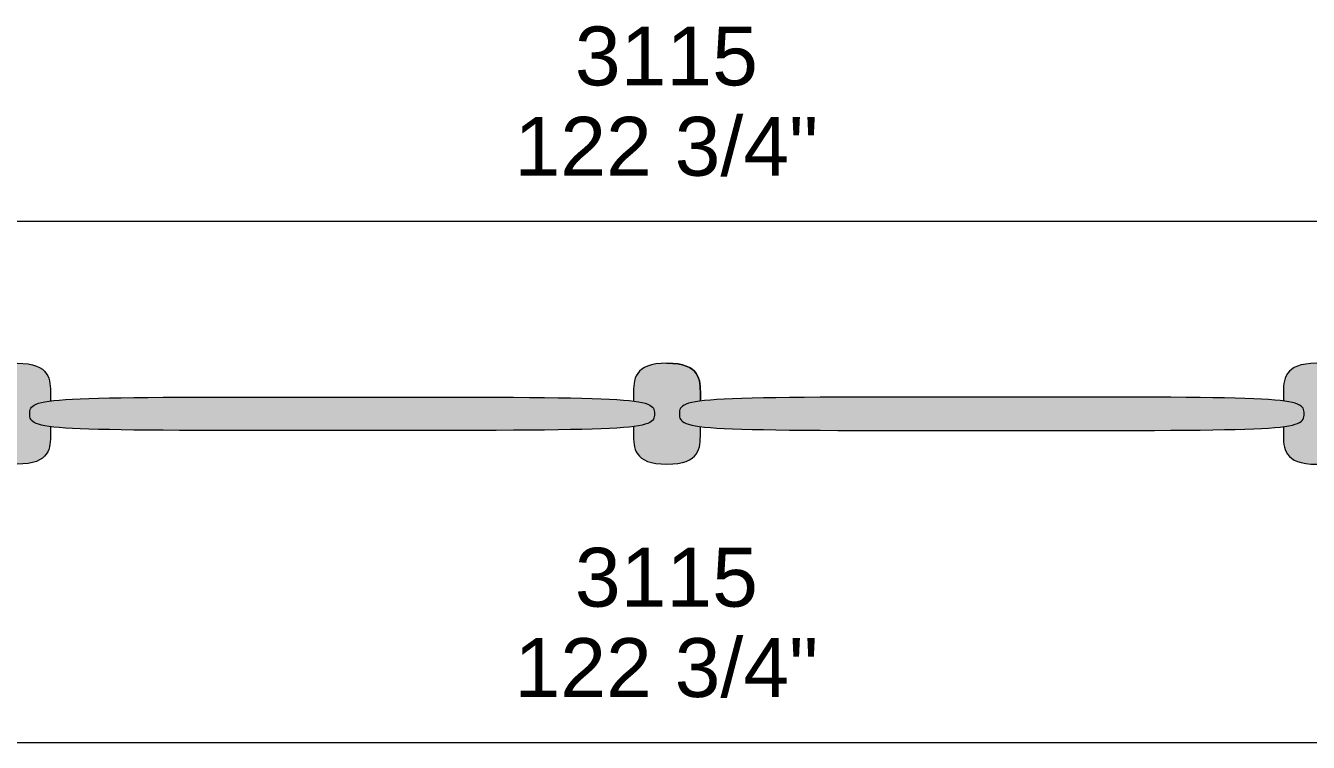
# Model space of a CAD drawing. Header units: millimetres. Extents: x -23380 to 52531, y -5628 to 1041.
# Drawn here: x 2946 to 4470, y -1709 to -857 of the extents above; entities that cross this region are included whole.
import ezdxf

# ---------------------------------------------------------------- set-up
doc = ezdxf.new("R2010")
doc.units = ezdxf.units.MM
for name, color, linetype, lineweight in [('dimensions', 7, 'Continuous', 5), ('drawing', 7, 'Continuous', 5), ('hatch', 9, 'Continuous', 5)]:
    doc.layers.add(name, color=color, linetype=linetype, lineweight=lineweight)
doc.styles.add('Poliform mm', font='arial.ttf')
doc.styles.add('Poliform pollici', font='arial.ttf')

msp = doc.modelspace()

# ---------------------------------------------------------------- hatches: boundary and pattern name
at = {"layer": 'hatch'}
for points in [[(2896, -1334.1), (2900, -1333.6), (2903.5, -1333), (2905.1, -1332.6), (2906.6, -1332.3), (2908, -1332), (2909.3, -1331.6), (2910.6, -1331.2), (2911.7, -1330.9), (2912.2, -1330.7), (2912.7, -1330.5), (2913.2, -1330.3), (2913.7, -1330), (2914.2, -1329.8), (2914.6, -1329.6), (2915, -1329.4), (2915.4, -1329.2), (2915.8, -1329), (2916.1, -1328.7), (2916.5, -1328.5), (2916.8, -1328.3), (2917.1, -1328), (2917.4, -1327.8), (2917.5, -1327.7), (2917.7, -1327.6), (2917.8, -1327.4), (2917.9, -1327.3), (2918.1, -1327.2), (2918.2, -1327.1), (2918.3, -1326.9), (2918.4, -1326.8), (2918.5, -1326.7), (2918.6, -1326.6), (2918.7, -1326.4), (2918.8, -1326.3), (2918.9, -1326.2), (2919, -1326), (2919.1, -1325.9), (2919.2, -1325.8), (2919.3, -1325.6), (2919.4, -1325.5), (2919.5, -1325.4), (2919.5, -1325.2), (2919.6, -1325.1), (2919.7, -1324.9), (2919.7, -1324.8), (2919.8, -1324.6), (2919.9, -1324.5), (2919.9, -1324.4), (2920, -1324.1), (2920.1, -1323.8), (2920.2, -1323.5), (2920.3, -1323.2), (2920.4, -1322.9), (2920.4, -1322.6), (2920.5, -1322.2), (2920.5, -1321.9), (2920.6, -1321.6), (2920.6, -1321.3), (2920.7, -1320.9), (2920.7, -1320.3), (2920.7, -1319.6), (2920.7, -1318.9), (2920.7, -1318.1), (2920.7, -1317.5), (2920.7, -1316.8), (2920.6, -1316.4), (2920.6, -1316.1), (2920.5, -1315.8), (2920.5, -1315.5), (2920.4, -1315.2), (2920.4, -1314.8), (2920.3, -1314.5), (2920.2, -1314.2), (2920.1, -1313.9), (2920, -1313.6), (2919.9, -1313.3), (2919.9, -1313.2), (2919.8, -1313.1), (2919.7, -1312.9), (2919.7, -1312.8), (2919.6, -1312.6), (2919.5, -1312.5), (2919.5, -1312.4), (2919.4, -1312.2), (2919.3, -1312.1), (2919.2, -1311.9), (2919.1, -1311.8), (2919, -1311.7), (2918.9, -1311.5), (2918.8, -1311.4), (2918.7, -1311.3), (2918.6, -1311.2), (2918.5, -1311), (2918.4, -1310.9), (2918.3, -1310.8), (2918.2, -1310.6), (2918.1, -1310.5), (2917.9, -1310.4), (2917.8, -1310.3), (2917.7, -1310.1), (2917.5, -1310), (2917.4, -1309.9), (2917.1, -1309.7), (2916.8, -1309.4), (2916.5, -1309.2), (2916.1, -1309), (2915.8, -1308.7), (2915.4, -1308.5), (2915, -1308.3), (2914.6, -1308.1), (2914.2, -1307.9), (2913.7, -1307.7), (2913.2, -1307.5), (2912.7, -1307.3), (2912.2, -1307.1), (2911.7, -1306.9), (2910.6, -1306.5), (2909.3, -1306.1), (2908, -1305.8), (2906.6, -1305.4), (2905.1, -1305.1), (2903.5, -1304.8), (2900, -1304.1), (2896, -1303.6), (2896, -1295.6), (2896, -1292.4), (2896.1, -1289.2), (2896.1, -1287.6), (2896.2, -1285.9), (2896.4, -1284.3), (2896.6, -1282.7), (2896.7, -1282), (2896.9, -1281.2), (2897, -1280.4), (2897.2, -1279.6), (2897.4, -1278.8), (2897.6, -1278.1), (2897.8, -1277.3), (2898.1, -1276.6), (2898.3, -1275.8), (2898.6, -1275.1), (2899, -1274.4), (2899.3, -1273.6), (2899.5, -1273.3), (2899.7, -1272.9), (2899.9, -1272.6), (2900.1, -1272.2), (2900.3, -1271.9), (2900.5, -1271.6), (2900.7, -1271.2), (2901, -1270.9), (2901.2, -1270.6), (2901.4, -1270.2), (2901.7, -1269.9), (2901.9, -1269.6), (2902.2, -1269.3), (2902.5, -1269), (2902.8, -1268.6), (2903.1, -1268.3), (2903.4, -1268), (2903.7, -1267.7), (2904, -1267.4), (2904.3, -1267.1), (2904.6, -1266.9), (2905, -1266.6), (2905.3, -1266.3), (2905.7, -1266), (2906.1, -1265.7), (2906.4, -1265.5), (2906.8, -1265.2), (2907.2, -1264.9), (2907.6, -1264.7), (2908, -1264.4), (2908.5, -1264.2), (2908.9, -1264), (2909.4, -1263.7), (2909.8, -1263.5), (2910.7, -1263), (2911.7, -1262.6), (2912.8, -1262.2), (2913.8, -1261.8), (2914.9, -1261.4), (2916.1, -1261.1), (2917.3, -1260.8), (2918.6, -1260.5), (2919.9, -1260.2), (2921.2, -1259.9), (2922.6, -1259.7), (2924.1, -1259.5), (2925.6, -1259.3), (2927.1, -1259.2), (2928.8, -1259), (2930.4, -1258.9), (2932.1, -1258.9), (2935.8, -1258.8), (2939.4, -1258.9), (2941.1, -1258.9), (2942.8, -1259), (2944.4, -1259.2), (2945.9, -1259.3), (2947.4, -1259.5), (2948.9, -1259.7), (2950.3, -1259.9), (2951.6, -1260.2), (2952.9, -1260.5), (2954.2, -1260.8), (2955.4, -1261.1), (2956.6, -1261.4), (2957.7, -1261.8), (2958.8, -1262.2), (2959.8, -1262.6), (2960.8, -1263), (2961.7, -1263.5), (2962.2, -1263.7), (2962.6, -1264), (2963.1, -1264.2), (2963.5, -1264.4), (2963.9, -1264.7), (2964.3, -1264.9), (2964.7, -1265.2), (2965.1, -1265.5), (2965.5, -1265.7), (2965.8, -1266), (2966.2, -1266.3), (2966.5, -1266.6), (2966.9, -1266.9), (2967.2, -1267.1), (2967.5, -1267.4), (2967.9, -1267.7), (2968.2, -1268), (2968.5, -1268.3), (2968.8, -1268.6), (2969, -1269), (2969.3, -1269.3), (2969.6, -1269.6), (2969.8, -1269.9), (2970.1, -1270.2), (2970.3, -1270.6), (2970.6, -1270.9), (2970.8, -1271.2), (2971, -1271.6), (2971.2, -1271.9), (2971.4, -1272.2), (2971.6, -1272.6), (2971.8, -1272.9), (2972, -1273.3), (2972.2, -1273.6), (2972.6, -1274.4), (2972.9, -1275.1), (2973.2, -1275.8), (2973.4, -1276.6), (2973.7, -1277.3), (2973.9, -1278.1), (2974.1, -1278.8), (2974.3, -1279.6), (2974.5, -1280.4), (2974.7, -1281.2), (2974.8, -1282), (2974.9, -1282.7), (2975.1, -1284.3), (2975.3, -1285.9), (2975.4, -1287.6), (2975.5, -1289.2), (2975.5, -1292.4), (2975.5, -1303.6), (2971.6, -1304.1), (2968, -1304.8), (2966.4, -1305.1), (2964.9, -1305.4), (2963.5, -1305.8), (2962.2, -1306.1), (2961, -1306.5), (2959.8, -1306.9), (2959.3, -1307.1), (2958.8, -1307.3), (2958.3, -1307.5), (2957.8, -1307.7), (2957.4, -1307.9), (2956.9, -1308.1), (2956.5, -1308.3), (2956.1, -1308.5), (2955.7, -1308.7), (2955.4, -1309), (2955, -1309.2), (2954.7, -1309.4), (2954.4, -1309.7), (2954.1, -1309.9), (2954, -1310), (2953.8, -1310.1), (2953.7, -1310.3), (2953.6, -1310.4), (2953.5, -1310.5), (2953.3, -1310.6), (2953.2, -1310.8), (2953.1, -1310.9), (2953, -1311), (2952.9, -1311.2), (2952.8, -1311.3), (2952.7, -1311.4), (2952.6, -1311.5), (2952.5, -1311.7), (2952.4, -1311.8), (2952.3, -1311.9), (2952.2, -1312.1), (2952.1, -1312.2), (2952.1, -1312.4), (2952, -1312.5), (2951.9, -1312.6), (2951.9, -1312.8), (2951.8, -1312.9), (2951.7, -1313.1), (2951.7, -1313.2), (2951.6, -1313.3), (2951.5, -1313.6), (2951.4, -1313.9), (2951.3, -1314.2), (2951.2, -1314.5), (2951.1, -1314.8), (2951.1, -1315.2), (2951, -1315.5), (2951, -1315.8), (2950.9, -1316.1), (2950.9, -1316.4), (2950.9, -1316.8), (2950.8, -1317.5), (2950.8, -1318.1), (2950.8, -1318.9), (2950.8, -1319.6), (2950.8, -1320.3), (2950.9, -1320.9), (2950.9, -1321.3), (2950.9, -1321.6), (2951, -1321.9), (2951, -1322.2), (2951.1, -1322.6), (2951.1, -1322.9), (2951.2, -1323.2), (2951.3, -1323.5), (2951.4, -1323.8), (2951.5, -1324.1), (2951.6, -1324.4), (2951.7, -1324.5), (2951.7, -1324.6), (2951.8, -1324.8), (2951.9, -1324.9), (2951.9, -1325.1), (2952, -1325.2), (2952.1, -1325.4), (2952.1, -1325.5), (2952.2, -1325.6), (2952.3, -1325.8), (2952.4, -1325.9), (2952.5, -1326), (2952.6, -1326.2), (2952.7, -1326.3), (2952.8, -1326.4), (2952.9, -1326.6), (2953, -1326.7), (2953.1, -1326.8), (2953.2, -1326.9), (2953.3, -1327.1), (2953.5, -1327.2), (2953.6, -1327.3), (2953.7, -1327.4), (2953.8, -1327.6), (2954, -1327.7), (2954.1, -1327.8), (2954.4, -1328), (2954.7, -1328.3), (2955, -1328.5), (2955.4, -1328.7), (2955.7, -1329), (2956.1, -1329.2), (2956.5, -1329.4), (2956.9, -1329.6), (2957.4, -1329.8), (2957.8, -1330), (2958.3, -1330.3), (2958.8, -1330.5), (2959.3, -1330.7), (2959.8, -1330.9), (2961, -1331.2), (2962.2, -1331.6), (2963.5, -1332), (2964.9, -1332.3), (2966.4, -1332.6), (2968, -1333), (2971.6, -1333.6), (2975.5, -1334.1), (2975.5, -1342.5), (2975.5, -1345.7), (2975.5, -1348.9), (2975.4, -1350.5), (2975.3, -1352), (2975.1, -1353.6), (2975, -1354.4), (2974.9, -1355.2), (2974.8, -1356), (2974.7, -1356.8), (2974.5, -1357.5), (2974.3, -1358.3), (2974.1, -1359.1), (2973.9, -1359.8), (2973.7, -1360.6), (2973.4, -1361.3), (2973.2, -1362), (2972.9, -1362.8), (2972.6, -1363.5), (2972.2, -1364.2), (2972, -1364.5), (2971.8, -1364.9), (2971.6, -1365.2), (2971.4, -1365.6), (2971.2, -1365.9), (2971, -1366.2), (2970.8, -1366.6), (2970.6, -1366.9), (2970.3, -1367.2), (2970.1, -1367.5), (2969.8, -1367.9), (2969.6, -1368.2), (2969.3, -1368.5), (2969, -1368.8), (2968.8, -1369.1), (2968.5, -1369.4), (2968.2, -1369.7), (2967.9, -1370), (2967.5, -1370.3), (2967.2, -1370.6), (2966.9, -1370.9), (2966.5, -1371.2), (2966.2, -1371.4), (2965.8, -1371.7), (2965.5, -1372), (2965.1, -1372.2), (2964.7, -1372.5), (2964.3, -1372.8), (2963.9, -1373), (2963.5, -1373.3), (2963.1, -1373.5), (2962.6, -1373.7), (2961.7, -1374.2), (2960.8, -1374.6), (2959.8, -1375.1), (2958.8, -1375.5), (2957.7, -1375.9), (2956.6, -1376.2), (2955.4, -1376.6), (2954.2, -1376.9), (2953, -1377.2), (2951.6, -1377.5), (2950.3, -1377.7), (2948.9, -1377.9), (2947.4, -1378.1), (2945.9, -1378.3), (2944.4, -1378.5), (2942.8, -1378.6), (2941.1, -1378.7), (2939.4, -1378.7), (2935.8, -1378.8), (2932.2, -1378.7), (2930.4, -1378.7), (2928.8, -1378.6), (2927.1, -1378.5), (2925.6, -1378.3), (2924.1, -1378.1), (2922.6, -1377.9), (2921.2, -1377.7), (2919.9, -1377.5), (2918.6, -1377.2), (2917.3, -1376.9), (2916.1, -1376.6), (2914.9, -1376.2), (2913.8, -1375.9), (2912.8, -1375.5), (2911.7, -1375.1), (2910.8, -1374.6), (2909.8, -1374.2), (2908.9, -1373.7), (2908.5, -1373.5), (2908, -1373.3), (2907.6, -1373), (2907.2, -1372.8), (2906.8, -1372.5), (2906.4, -1372.2), (2906.1, -1372), (2905.7, -1371.7), (2905.3, -1371.4), (2905, -1371.2), (2904.6, -1370.9), (2904.3, -1370.6), (2904, -1370.3), (2903.7, -1370), (2903.4, -1369.7), (2903.1, -1369.4), (2902.8, -1369.1), (2902.5, -1368.8), (2902.2, -1368.5), (2901.9, -1368.2), (2901.7, -1367.9), (2901.4, -1367.5), (2901.2, -1367.2), (2901, -1366.9), (2900.7, -1366.6), (2900.5, -1366.2), (2900.3, -1365.9), (2900.1, -1365.6), (2899.9, -1365.2), (2899.7, -1364.9), (2899.5, -1364.5), (2899.3, -1364.2), (2899, -1363.5), (2898.6, -1362.8), (2898.3, -1362), (2898.1, -1361.3), (2897.8, -1360.6), (2897.6, -1359.8), (2897.4, -1359.1), (2897.2, -1358.3), (2897, -1357.5), (2896.9, -1356.8), (2896.7, -1356), (2896.6, -1355.2), (2896.5, -1354.4), (2896.4, -1353.6), (2896.2, -1352), (2896.1, -1350.5), (2896.1, -1348.9), (2896, -1345.7)], [(3693.3, -1318.9), (3693.3, -1318.2), (3693.3, -1317.5), (3693.3, -1316.8), (3693.2, -1316.5), (3693.2, -1316.2), (3693.2, -1315.8), (3693.1, -1315.5), (3693, -1315.2), (3693, -1314.9), (3692.9, -1314.6), (3692.8, -1314.3), (3692.7, -1314), (3692.6, -1313.7), (3692.6, -1313.6), (3692.5, -1313.4), (3692.5, -1313.3), (3692.4, -1313.1), (3692.3, -1313), (3692.3, -1312.8), (3692.2, -1312.7), (3692.1, -1312.6), (3692.1, -1312.4), (3692, -1312.3), (3691.9, -1312.2), (3691.8, -1312), (3691.7, -1311.9), (3691.6, -1311.8), (3691.5, -1311.6), (3691.4, -1311.5), (3691.3, -1311.4), (3691.2, -1311.2), (3691.1, -1311.1), (3691, -1311), (3690.9, -1310.9), (3690.8, -1310.7), (3690.7, -1310.6), (3690.5, -1310.5), (3690.4, -1310.4), (3690.3, -1310.2), (3690.1, -1310.1), (3690, -1310), (3689.7, -1309.8), (3689.4, -1309.5), (3689.1, -1309.3), (3688.7, -1309.1), (3688.3, -1308.8), (3688, -1308.6), (3687.6, -1308.4), (3687.2, -1308.2), (3686.7, -1308), (3686.3, -1307.8), (3685.8, -1307.6), (3685.3, -1307.4), (3684.8, -1307.2), (3684.2, -1307), (3683.1, -1306.6), (3681.8, -1306.2), (3680.5, -1305.9), (3679.1, -1305.5), (3677.6, -1305.2), (3675.9, -1304.9), (3672.3, -1304.3), (3668.3, -1303.7), (3668.3, -1295.6), (3668.3, -1292.4), (3668.3, -1289.2), (3668.4, -1287.6), (3668.5, -1285.9), (3668.7, -1284.3), (3668.9, -1282.7), (3669, -1282), (3669.2, -1281.2), (3669.3, -1280.4), (3669.5, -1279.6), (3669.7, -1278.8), (3669.9, -1278.1), (3670.1, -1277.3), (3670.4, -1276.6), (3670.6, -1275.8), (3670.9, -1275.1), (3671.3, -1274.4), (3671.6, -1273.6), (3671.8, -1273.3), (3672, -1272.9), (3672.2, -1272.6), (3672.4, -1272.2), (3672.6, -1271.9), (3672.8, -1271.6), (3673, -1271.2), (3673.2, -1270.9), (3673.5, -1270.6), (3673.7, -1270.2), (3674, -1269.9), (3674.2, -1269.6), (3674.5, -1269.3), (3674.8, -1269), (3675.1, -1268.6), (3675.4, -1268.3), (3675.6, -1268), (3676, -1267.7), (3676.3, -1267.4), (3676.6, -1267.1), (3676.9, -1266.9), (3677.3, -1266.6), (3677.6, -1266.3), (3678, -1266), (3678.4, -1265.7), (3678.7, -1265.5), (3679.1, -1265.2), (3679.5, -1264.9), (3679.9, -1264.7), (3680.3, -1264.4), (3680.8, -1264.2), (3681.2, -1264), (3681.6, -1263.7), (3682.1, -1263.5), (3683, -1263), (3684, -1262.6), (3685.1, -1262.2), (3686.1, -1261.8), (3687.2, -1261.4), (3688.4, -1261.1), (3689.6, -1260.8), (3690.9, -1260.5), (3692.2, -1260.2), (3693.5, -1259.9), (3694.9, -1259.7), (3696.4, -1259.5), (3697.9, -1259.3), (3699.4, -1259.2), (3701.1, -1259), (3702.7, -1258.9), (3704.4, -1258.9), (3708.1, -1258.8), (3711.4, -1258.9), (3714.6, -1259), (3716.2, -1259.1), (3717.6, -1259.3), (3719.1, -1259.4), (3720.5, -1259.6), (3721.7, -1259.8), (3723, -1260), (3724.1, -1260.2), (3725.3, -1260.5), (3726.4, -1260.7), (3727.5, -1261), (3728.5, -1261.3), (3729.5, -1261.6), (3730.5, -1262), (3731.4, -1262.3), (3732.3, -1262.7), (3733.2, -1263.1), (3734, -1263.5), (3734.8, -1263.9), (3735.6, -1264.3), (3736.3, -1264.8), (3737, -1265.2), (3737.7, -1265.7), (3738.3, -1266.2), (3738.9, -1266.7), (3739.5, -1267.2), (3740.1, -1267.7), (3740.6, -1268.2), (3741.2, -1268.8), (3741.6, -1269.3), (3742.1, -1269.9), (3742.5, -1270.5), (3743, -1271), (3743.4, -1271.6), (3743.7, -1272.2), (3744.1, -1272.9), (3744.4, -1273.5), (3744.7, -1274.1), (3745, -1274.7), (3745.3, -1275.4), (3745.5, -1276), (3745.8, -1276.7), (3746, -1277.4), (3746.2, -1278), (3746.4, -1278.7), (3746.6, -1279.4), (3746.7, -1280.1), (3746.9, -1280.7), (3747, -1281.4), (3747.2, -1282.8), (3747.4, -1284.2), (3747.5, -1285.7), (3747.7, -1287.1), (3747.7, -1288.5), (3747.8, -1289.9), (3747.8, -1303.7), (3743.8, -1304.3), (3740.2, -1304.9), (3738.6, -1305.2), (3737, -1305.5), (3735.6, -1305.9), (3734.3, -1306.2), (3733, -1306.6), (3731.9, -1307), (3731.3, -1307.2), (3730.8, -1307.4), (3730.3, -1307.6), (3729.8, -1307.8), (3729.4, -1308), (3729, -1308.2), (3728.5, -1308.4), (3728.1, -1308.6), (3727.8, -1308.8), (3727.4, -1309.1), (3727, -1309.3), (3726.7, -1309.5), (3726.4, -1309.8), (3726.1, -1310), (3726, -1310.1), (3725.8, -1310.2), (3725.7, -1310.4), (3725.6, -1310.5), (3725.4, -1310.6), (3725.3, -1310.7), (3725.2, -1310.9), (3725.1, -1311), (3725, -1311.1), (3724.9, -1311.2), (3724.8, -1311.4), (3724.7, -1311.5), (3724.6, -1311.6), (3724.5, -1311.8), (3724.4, -1311.9), (3724.3, -1312), (3724.2, -1312.2), (3724.1, -1312.3), (3724, -1312.4), (3724, -1312.6), (3723.9, -1312.7), (3723.8, -1312.8), (3723.8, -1313), (3723.7, -1313.1), (3723.6, -1313.3), (3723.6, -1313.4), (3723.5, -1313.6), (3723.5, -1313.7), (3723.4, -1314), (3723.3, -1314.3), (3723.2, -1314.6), (3723.1, -1314.9), (3723.1, -1315.2), (3723, -1315.5), (3722.9, -1315.8), (3722.9, -1316.2), (3722.9, -1316.5), (3722.8, -1316.8), (3722.8, -1317.5), (3722.8, -1318.2), (3722.8, -1318.9), (3722.8, -1319.6), (3722.8, -1320.2), (3722.8, -1320.9), (3722.9, -1321.2), (3722.9, -1321.6), (3722.9, -1321.9), (3723, -1322.2), (3723.1, -1322.5), (3723.1, -1322.8), (3723.2, -1323.1), (3723.3, -1323.4), (3723.4, -1323.7), (3723.5, -1324), (3723.5, -1324.2), (3723.6, -1324.3), (3723.6, -1324.4), (3723.7, -1324.6), (3723.8, -1324.7), (3723.8, -1324.9), (3723.9, -1325), (3724, -1325.1), (3724, -1325.3), (3724.1, -1325.4), (3724.2, -1325.5), (3724.3, -1325.7), (3724.4, -1325.8), (3724.5, -1326), (3724.6, -1326.1), (3724.7, -1326.2), (3724.8, -1326.3), (3724.9, -1326.5), (3725, -1326.6), (3725.1, -1326.7), (3725.2, -1326.9), (3725.3, -1327), (3725.4, -1327.1), (3725.6, -1327.2), (3725.7, -1327.3), (3725.8, -1327.5), (3726, -1327.6), (3726.1, -1327.7), (3726.4, -1328), (3726.7, -1328.2), (3727, -1328.4), (3727.4, -1328.6), (3727.8, -1328.9), (3728.1, -1329.1), (3728.5, -1329.3), (3729, -1329.5), (3729.4, -1329.7), (3729.8, -1329.9), (3730.3, -1330.1), (3730.8, -1330.3), (3731.3, -1330.5), (3731.9, -1330.7), (3733, -1331.1), (3734.3, -1331.5), (3735.6, -1331.8), (3737, -1332.2), (3738.5, -1332.5), (3740.2, -1332.8), (3743.8, -1333.5), (3747.8, -1334), (3747.8, -1342.5), (3747.8, -1345.7), (3747.8, -1348.9), (3747.7, -1350.5), (3747.6, -1352), (3747.4, -1353.6), (3747.3, -1354.4), (3747.2, -1355.2), (3747.1, -1356), (3746.9, -1356.8), (3746.8, -1357.5), (3746.6, -1358.3), (3746.4, -1359.1), (3746.2, -1359.8), (3746, -1360.6), (3745.7, -1361.3), (3745.5, -1362), (3745.2, -1362.8), (3744.8, -1363.5), (3744.5, -1364.2), (3744.3, -1364.5), (3744.1, -1364.9), (3743.9, -1365.2), (3743.7, -1365.6), (3743.5, -1365.9), (3743.3, -1366.2), (3743.1, -1366.6), (3742.9, -1366.9), (3742.6, -1367.2), (3742.4, -1367.5), (3742.1, -1367.9), (3741.9, -1368.2), (3741.6, -1368.5), (3741.3, -1368.8), (3741, -1369.1), (3740.7, -1369.4), (3740.4, -1369.7), (3740.1, -1370), (3739.8, -1370.3), (3739.5, -1370.6), (3739.2, -1370.9), (3738.8, -1371.2), (3738.5, -1371.4), (3738.1, -1371.7), (3737.7, -1372), (3737.4, -1372.2), (3737, -1372.5), (3736.6, -1372.8), (3736.2, -1373), (3735.8, -1373.3), (3735.3, -1373.5), (3734.9, -1373.7), (3734, -1374.2), (3733.1, -1374.6), (3732.1, -1375.1), (3731, -1375.5), (3730, -1375.9), (3728.9, -1376.2), (3727.7, -1376.6), (3726.5, -1376.9), (3725.2, -1377.2), (3723.9, -1377.5), (3722.6, -1377.7), (3721.2, -1377.9), (3719.7, -1378.1), (3718.2, -1378.3), (3716.7, -1378.5), (3715.1, -1378.6), (3713.4, -1378.7), (3711.7, -1378.7), (3708, -1378.8), (3704.4, -1378.7), (3702.7, -1378.7), (3701, -1378.6), (3699.4, -1378.5), (3697.9, -1378.3), (3696.4, -1378.1), (3694.9, -1377.9), (3693.5, -1377.7), (3692.2, -1377.5), (3690.9, -1377.2), (3689.6, -1376.9), (3688.4, -1376.6), (3687.2, -1376.2), (3686.1, -1375.9), (3685.1, -1375.5), (3684, -1375.1), (3683, -1374.6), (3682.1, -1374.2), (3681.2, -1373.7), (3680.8, -1373.5), (3680.3, -1373.3), (3679.9, -1373), (3679.5, -1372.8), (3679.1, -1372.5), (3678.7, -1372.2), (3678.4, -1372), (3678, -1371.7), (3677.6, -1371.4), (3677.3, -1371.2), (3676.9, -1370.9), (3676.6, -1370.6), (3676.3, -1370.3), (3676, -1370), (3675.6, -1369.7), (3675.4, -1369.4), (3675.1, -1369.1), (3674.8, -1368.8), (3674.5, -1368.5), (3674.2, -1368.2), (3674, -1367.9), (3673.7, -1367.5), (3673.5, -1367.2), (3673.2, -1366.9), (3673, -1366.6), (3672.8, -1366.2), (3672.6, -1365.9), (3672.4, -1365.6), (3672.2, -1365.2), (3672, -1364.9), (3671.8, -1364.5), (3671.6, -1364.2), (3671.3, -1363.5), (3670.9, -1362.8), (3670.6, -1362), (3670.4, -1361.3), (3670.1, -1360.6), (3669.9, -1359.8), (3669.7, -1359.1), (3669.5, -1358.3), (3669.3, -1357.5), (3669.2, -1356.8), (3669, -1356), (3668.9, -1355.2), (3668.8, -1354.4), (3668.7, -1353.6), (3668.5, -1352), (3668.4, -1350.5), (3668.3, -1348.9), (3668.3, -1345.7), (3668.3, -1334), (3672.3, -1333.5), (3675.9, -1332.8), (3677.6, -1332.5), (3679.1, -1332.2), (3680.5, -1331.8), (3681.8, -1331.5), (3683.1, -1331.1), (3684.2, -1330.7), (3684.8, -1330.5), (3685.3, -1330.3), (3685.8, -1330.1), (3686.3, -1329.9), (3686.7, -1329.7), (3687.2, -1329.5), (3687.6, -1329.3), (3688, -1329.1), (3688.3, -1328.9), (3688.7, -1328.6), (3689.1, -1328.4), (3689.4, -1328.2), (3689.7, -1327.9), (3690, -1327.7), (3690.1, -1327.6), (3690.3, -1327.5), (3690.4, -1327.3), (3690.5, -1327.2), (3690.7, -1327.1), (3690.8, -1327), (3690.9, -1326.9), (3691, -1326.7), (3691.1, -1326.6), (3691.2, -1326.5), (3691.3, -1326.3), (3691.4, -1326.2), (3691.5, -1326.1), (3691.6, -1325.9), (3691.7, -1325.8), (3691.8, -1325.7), (3691.9, -1325.5), (3692, -1325.4), (3692.1, -1325.3), (3692.1, -1325.1), (3692.2, -1325), (3692.3, -1324.9), (3692.3, -1324.7), (3692.4, -1324.6), (3692.5, -1324.4), (3692.5, -1324.3), (3692.6, -1324.2), (3692.6, -1324), (3692.7, -1323.7), (3692.8, -1323.4), (3692.9, -1323.1), (3693, -1322.8), (3693, -1322.5), (3693.1, -1322.2), (3693.2, -1321.9), (3693.2, -1321.6), (3693.2, -1321.2), (3693.3, -1320.9), (3693.3, -1320.2), (3693.3, -1319.6)], [(3720.5, -1259.6), (3721.7, -1259.8), (3723, -1260), (3724.1, -1260.2), (3725.3, -1260.5), (3726.4, -1260.7), (3727.5, -1261), (3728.5, -1261.3), (3729.5, -1261.6), (3730.5, -1262), (3731.4, -1262.3), (3732.3, -1262.7), (3733.2, -1263.1), (3734, -1263.5), (3734.8, -1263.9), (3735.6, -1264.3), (3736.3, -1264.8), (3737, -1265.2), (3737.7, -1265.7), (3738.3, -1266.2), (3738.9, -1266.7), (3739.5, -1267.2), (3740.1, -1267.7), (3740.6, -1268.2), (3741.2, -1268.8), (3741.6, -1269.3), (3742.1, -1269.9), (3742.5, -1270.5), (3743, -1271), (3743.4, -1271.6), (3743.7, -1272.2), (3744.1, -1272.9), (3744.4, -1273.5), (3744.7, -1274.1), (3745, -1274.7), (3745.3, -1275.4), (3745.5, -1276), (3745.8, -1276.7), (3746, -1277.3), (3746.2, -1278), (3746.4, -1278.7), (3746.6, -1279.4), (3746.7, -1280.1), (3746.9, -1280.7), (3747, -1281.4), (3747.2, -1282.8), (3747.4, -1284.2), (3747.6, -1285.7), (3747.7, -1287.1), (3747.7, -1288.5), (3747.8, -1289.9), (3747.8, -1303.7), (3747.8, -1303.7), (3747.8, -1295.6), (3747.8, -1289.9), (3747.7, -1288.5), (3747.7, -1287.1), (3747.5, -1285.7), (3747.4, -1284.2), (3747.2, -1282.8), (3747, -1281.4), (3746.9, -1280.7), (3746.7, -1280.1), (3746.6, -1279.4), (3746.4, -1278.7), (3746.2, -1278), (3746, -1277.4), (3745.8, -1276.7), (3745.5, -1276), (3745.3, -1275.4), (3745, -1274.7), (3744.7, -1274.1), (3744.4, -1273.5), (3744.1, -1272.9), (3743.7, -1272.2), (3743.4, -1271.6), (3743, -1271), (3742.5, -1270.5), (3742.1, -1269.9), (3741.6, -1269.3), (3741.2, -1268.8), (3740.6, -1268.2), (3740.1, -1267.7), (3739.5, -1267.2), (3738.9, -1266.7), (3738.3, -1266.2), (3737.7, -1265.7), (3737, -1265.2), (3736.3, -1264.8), (3735.6, -1264.3), (3734.8, -1263.9), (3734, -1263.5), (3733.2, -1263.1), (3732.3, -1262.7), (3731.4, -1262.3), (3730.5, -1262), (3729.5, -1261.6), (3728.5, -1261.3), (3727.5, -1261), (3726.4, -1260.7), (3725.3, -1260.5), (3724.1, -1260.2), (3723, -1260), (3721.7, -1259.8)], [(4520.1, -1303.6), (4516.1, -1304.2), (4512.6, -1304.8), (4511, -1305.1), (4509.5, -1305.5), (4508.1, -1305.8), (4506.8, -1306.2), (4505.5, -1306.5), (4504.4, -1306.9), (4503.9, -1307.1), (4503.4, -1307.3), (4502.9, -1307.5), (4502.4, -1307.7), (4501.9, -1307.9), (4501.5, -1308.1), (4501.1, -1308.4), (4500.7, -1308.6), (4500.3, -1308.8), (4500, -1309), (4499.6, -1309.3), (4499.3, -1309.5), (4499, -1309.7), (4498.7, -1310), (4498.6, -1310.1), (4498.4, -1310.2), (4498.3, -1310.3), (4498.2, -1310.5), (4498, -1310.6), (4497.9, -1310.7), (4497.8, -1310.8), (4497.7, -1311), (4497.6, -1311.1), (4497.5, -1311.2), (4497.4, -1311.3), (4497.3, -1311.5), (4497.2, -1311.6), (4497.1, -1311.7), (4497, -1311.9), (4496.9, -1312), (4496.8, -1312.1), (4496.7, -1312.3), (4496.7, -1312.4), (4496.6, -1312.6), (4496.5, -1312.7), (4496.4, -1312.8), (4496.4, -1313), (4496.3, -1313.1), (4496.2, -1313.3), (4496.2, -1313.4), (4496.1, -1313.7), (4496, -1314), (4495.9, -1314.3), (4495.8, -1314.6), (4495.7, -1314.9), (4495.7, -1315.2), (4495.6, -1315.5), (4495.6, -1315.9), (4495.5, -1316.2), (4495.5, -1316.5), (4495.4, -1316.8), (4495.4, -1317.5), (4495.4, -1318.2), (4495.4, -1318.9), (4495.4, -1319.6), (4495.4, -1320.3), (4495.4, -1321), (4495.5, -1321.3), (4495.5, -1321.7), (4495.6, -1322), (4495.6, -1322.3), (4495.7, -1322.6), (4495.7, -1322.9), (4495.8, -1323.2), (4495.9, -1323.5), (4496, -1323.8), (4496.1, -1324.1), (4496.2, -1324.4), (4496.2, -1324.6), (4496.3, -1324.7), (4496.4, -1324.9), (4496.4, -1325), (4496.5, -1325.1), (4496.6, -1325.3), (4496.7, -1325.4), (4496.7, -1325.6), (4496.8, -1325.7), (4496.9, -1325.8), (4497, -1326), (4497.1, -1326.1), (4497.2, -1326.2), (4497.3, -1326.4), (4497.4, -1326.5), (4497.5, -1326.6), (4497.6, -1326.7), (4497.7, -1326.9), (4497.8, -1327), (4497.9, -1327.1), (4498, -1327.3), (4498.2, -1327.4), (4498.3, -1327.5), (4498.4, -1327.6), (4498.6, -1327.7), (4498.7, -1327.9), (4499, -1328.1), (4499.3, -1328.3), (4499.6, -1328.6), (4500, -1328.8), (4500.3, -1329), (4500.7, -1329.3), (4501.1, -1329.5), (4501.5, -1329.7), (4501.9, -1329.9), (4502.4, -1330.1), (4502.9, -1330.3), (4503.4, -1330.5), (4503.9, -1330.7), (4504.4, -1330.9), (4505.5, -1331.3), (4506.8, -1331.7), (4508.1, -1332), (4509.5, -1332.4), (4511, -1332.7), (4512.6, -1333), (4516.1, -1333.6), (4520.1, -1334.2), (4520.1, -1342.6), (4520.1, -1345.7), (4520, -1348.9), (4520, -1350.5), (4519.9, -1352.1), (4519.7, -1353.7), (4519.6, -1354.5), (4519.5, -1355.3), (4519.4, -1356.1), (4519.2, -1356.8), (4519.1, -1357.6), (4518.9, -1358.4), (4518.7, -1359.1), (4518.5, -1359.9), (4518.3, -1360.6), (4518, -1361.4), (4517.8, -1362.1), (4517.5, -1362.8), (4517.1, -1363.5), (4516.8, -1364.2), (4516.6, -1364.6), (4516.4, -1364.9), (4516.2, -1365.3), (4516, -1365.6), (4515.8, -1366), (4515.6, -1366.3), (4515.4, -1366.6), (4515.1, -1367), (4514.9, -1367.3), (4514.7, -1367.6), (4514.4, -1367.9), (4514.2, -1368.2), (4513.9, -1368.6), (4513.6, -1368.9), (4513.3, -1369.2), (4513, -1369.5), (4512.7, -1369.8), (4512.4, -1370.1), (4512.1, -1370.4), (4511.8, -1370.7), (4511.5, -1370.9), (4511.1, -1371.2), (4510.8, -1371.5), (4510.4, -1371.8), (4510, -1372), (4509.7, -1372.3), (4509.3, -1372.6), (4508.9, -1372.8), (4508.5, -1373.1), (4508.1, -1373.3), (4507.6, -1373.6), (4507.2, -1373.8), (4506.3, -1374.3), (4505.3, -1374.7), (4504.4, -1375.1), (4503.3, -1375.5), (4502.3, -1375.9), (4501.1, -1376.3), (4500, -1376.6), (4498.8, -1376.9), (4497.5, -1377.2), (4496.2, -1377.5), (4494.9, -1377.8), (4493.5, -1378), (4492, -1378.2), (4490.5, -1378.4), (4488.9, -1378.5), (4487.3, -1378.6), (4485.7, -1378.7), (4483.9, -1378.8), (4480.3, -1378.9), (4476.7, -1378.8), (4475, -1378.7), (4473.3, -1378.6), (4471.7, -1378.5), (4470.2, -1378.4), (4468.7, -1378.2), (4467.2, -1378), (4465.8, -1377.8), (4464.4, -1377.5), (4463.1, -1377.2), (4461.9, -1376.9), (4460.7, -1376.6), (4459.5, -1376.3), (4458.4, -1375.9), (4457.3, -1375.5), (4456.3, -1375.1), (4455.3, -1374.7), (4454.4, -1374.3), (4453.5, -1373.8), (4453, -1373.6), (4452.6, -1373.3), (4452.2, -1373.1), (4451.8, -1372.8), (4451.4, -1372.6), (4451, -1372.3), (4450.6, -1372), (4450.3, -1371.8), (4449.9, -1371.5), (4449.6, -1371.2), (4449.2, -1370.9), (4448.9, -1370.7), (4448.6, -1370.4), (4448.2, -1370.1), (4447.9, -1369.8), (4447.6, -1369.5), (4447.3, -1369.2), (4447.1, -1368.9), (4446.8, -1368.6), (4446.5, -1368.2), (4446.3, -1367.9), (4446, -1367.6), (4445.8, -1367.3), (4445.5, -1367), (4445.3, -1366.6), (4445.1, -1366.3), (4444.9, -1366), (4444.7, -1365.6), (4444.5, -1365.3), (4444.3, -1364.9), (4444.1, -1364.6), (4443.9, -1364.2), (4443.5, -1363.5), (4443.2, -1362.8), (4442.9, -1362.1), (4442.7, -1361.4), (4442.4, -1360.6), (4442.2, -1359.9), (4442, -1359.1), (4441.8, -1358.4), (4441.6, -1357.6), (4441.4, -1356.8), (4441.3, -1356), (4441.2, -1355.3), (4441.1, -1354.5), (4441, -1353.7), (4440.8, -1352.1), (4440.7, -1350.5), (4440.6, -1348.9), (4440.6, -1345.7), (4440.6, -1334.2), (4444.5, -1333.6), (4448.1, -1333), (4449.7, -1332.7), (4451.2, -1332.4), (4452.6, -1332), (4453.9, -1331.7), (4455.1, -1331.3), (4456.3, -1330.9), (4456.8, -1330.7), (4457.3, -1330.5), (4457.8, -1330.3), (4458.3, -1330.1), (4458.7, -1329.9), (4459.2, -1329.7), (4459.6, -1329.5), (4460, -1329.3), (4460.4, -1329), (4460.7, -1328.8), (4461.1, -1328.6), (4461.4, -1328.3), (4461.7, -1328.1), (4462, -1327.9), (4462.1, -1327.7), (4462.3, -1327.6), (4462.4, -1327.5), (4462.5, -1327.4), (4462.6, -1327.3), (4462.8, -1327.1), (4462.9, -1327), (4463, -1326.9), (4463.1, -1326.7), (4463.2, -1326.6), (4463.3, -1326.5), (4463.4, -1326.4), (4463.5, -1326.2), (4463.6, -1326.1), (4463.7, -1326), (4463.8, -1325.8), (4463.9, -1325.7), (4464, -1325.5), (4464, -1325.4), (4464.1, -1325.3), (4464.2, -1325.1), (4464.3, -1325), (4464.3, -1324.9), (4464.4, -1324.7), (4464.4, -1324.6), (4464.5, -1324.4), (4464.6, -1324.1), (4464.7, -1323.8), (4464.8, -1323.5), (4464.9, -1323.2), (4465, -1322.9), (4465, -1322.6), (4465.1, -1322.3), (4465.1, -1322), (4465.2, -1321.7), (4465.2, -1321.3), (4465.2, -1321), (4465.3, -1320.3), (4465.3, -1319.6), (4465.3, -1318.9), (4465.3, -1318.2), (4465.3, -1317.5), (4465.2, -1316.8), (4465.2, -1316.5), (4465.2, -1316.2), (4465.1, -1315.9), (4465.1, -1315.5), (4465, -1315.2), (4465, -1314.9), (4464.9, -1314.6), (4464.8, -1314.3), (4464.7, -1314), (4464.6, -1313.7), (4464.5, -1313.4), (4464.4, -1313.3), (4464.4, -1313.1), (4464.3, -1313), (4464.3, -1312.8), (4464.2, -1312.7), (4464.1, -1312.6), (4464, -1312.4), (4464, -1312.3), (4463.9, -1312.1), (4463.8, -1312), (4463.7, -1311.9), (4463.6, -1311.7), (4463.5, -1311.6), (4463.4, -1311.5), (4463.3, -1311.3), (4463.2, -1311.2), (4463.1, -1311.1), (4463, -1311), (4462.9, -1310.8), (4462.8, -1310.7), (4462.6, -1310.6), (4462.5, -1310.5), (4462.4, -1310.3), (4462.3, -1310.2), (4462.1, -1310.1), (4462, -1310), (4461.7, -1309.7), (4461.4, -1309.5), (4461.1, -1309.3), (4460.7, -1309), (4460.4, -1308.8), (4460, -1308.6), (4459.6, -1308.4), (4459.2, -1308.1), (4458.7, -1307.9), (4458.3, -1307.7), (4457.8, -1307.5), (4457.3, -1307.3), (4456.8, -1307.1), (4456.3, -1306.9), (4455.1, -1306.5), (4453.9, -1306.2), (4452.6, -1305.8), (4451.2, -1305.5), (4449.7, -1305.1), (4448.1, -1304.8), (4444.5, -1304.2), (4440.6, -1303.6), (4440.6, -1295.6), (4440.6, -1292.4), (4440.6, -1289.2), (4440.7, -1287.6), (4440.8, -1286), (4441, -1284.4), (4441.2, -1282.8), (4441.3, -1282), (4441.4, -1281.2), (4441.6, -1280.4), (4441.8, -1279.7), (4442, -1278.9), (4442.2, -1278.1), (4442.4, -1277.4), (4442.7, -1276.6), (4442.9, -1275.9), (4443.2, -1275.1), (4443.6, -1274.4), (4443.9, -1273.7), (4444.1, -1273.4), (4444.3, -1273), (4444.5, -1272.7), (4444.7, -1272.3), (4444.9, -1272), (4445.1, -1271.6), (4445.3, -1271.3), (4445.5, -1271), (4445.8, -1270.6), (4446, -1270.3), (4446.3, -1270), (4446.5, -1269.6), (4446.8, -1269.3), (4447.1, -1269), (4447.4, -1268.7), (4447.6, -1268.4), (4447.9, -1268.1), (4448.3, -1267.8), (4448.6, -1267.5), (4448.9, -1267.2), (4449.2, -1266.9), (4449.6, -1266.6), (4449.9, -1266.3), (4450.3, -1266.1), (4450.6, -1265.8), (4451, -1265.5), (4451.4, -1265.3), (4451.8, -1265), (4452.2, -1264.8), (4452.6, -1264.5), (4453.1, -1264.3), (4453.5, -1264), (4453.9, -1263.8), (4454.4, -1263.5), (4455.3, -1263.1), (4456.3, -1262.7), (4457.3, -1262.3), (4458.4, -1261.9), (4459.5, -1261.5), (4460.7, -1261.1), (4461.9, -1260.8), (4463.2, -1260.5), (4464.5, -1260.2), (4465.8, -1260), (4467.2, -1259.8), (4468.7, -1259.6), (4470.2, -1259.4), (4471.7, -1259.2), (4473.3, -1259.1), (4475, -1259), (4476.7, -1258.9), (4480.3, -1258.9), (4484, -1258.9), (4485.7, -1259), (4487.4, -1259.1), (4489, -1259.2), (4490.5, -1259.4), (4492, -1259.6), (4493.5, -1259.8), (4494.9, -1260), (4496.2, -1260.2), (4497.5, -1260.5), (4498.8, -1260.8), (4500, -1261.1), (4501.2, -1261.5), (4502.3, -1261.9), (4503.3, -1262.3), (4504.4, -1262.7), (4505.4, -1263.1), (4506.3, -1263.5), (4506.8, -1263.8), (4507.2, -1264), (4507.6, -1264.3), (4508.1, -1264.5), (4508.5, -1264.8), (4508.9, -1265), (4509.3, -1265.3), (4509.7, -1265.5), (4510, -1265.8), (4510.4, -1266.1), (4510.8, -1266.4), (4511.1, -1266.6), (4511.5, -1266.9), (4511.8, -1267.2), (4512.1, -1267.5), (4512.4, -1267.8), (4512.7, -1268.1), (4513, -1268.4), (4513.3, -1268.7), (4513.6, -1269), (4513.9, -1269.3), (4514.2, -1269.7), (4514.4, -1270), (4514.7, -1270.3), (4514.9, -1270.6), (4515.2, -1271), (4515.4, -1271.3), (4515.6, -1271.6), (4515.8, -1272), (4516, -1272.3), (4516.2, -1272.7), (4516.4, -1273), (4516.6, -1273.4), (4516.8, -1273.7), (4517.1, -1274.4), (4517.5, -1275.2), (4517.8, -1275.9), (4518, -1276.6), (4518.3, -1277.4), (4518.5, -1278.1), (4518.7, -1278.9), (4518.9, -1279.7), (4519.1, -1280.4), (4519.2, -1281.2), (4519.4, -1282), (4519.5, -1282.8), (4519.7, -1284.4), (4519.9, -1286), (4520, -1287.6), (4520.1, -1289.2), (4520.1, -1292.5)], [(3693.3, -1318.9), (3693.3, -1319.6), (3693.3, -1320.2), (3693.3, -1320.9), (3693.2, -1321.2), (3693.2, -1321.6), (3693.2, -1321.9), (3693.1, -1322.2), (3693, -1322.5), (3693, -1322.8), (3692.9, -1323.1), (3692.8, -1323.4), (3692.7, -1323.7), (3692.6, -1324), (3692.6, -1324.2), (3692.5, -1324.3), (3692.5, -1324.4), (3692.4, -1324.6), (3692.3, -1324.7), (3692.3, -1324.9), (3692.2, -1325), (3692.1, -1325.1), (3692.1, -1325.3), (3692, -1325.4), (3691.9, -1325.5), (3691.8, -1325.7), (3691.7, -1325.8), (3691.6, -1325.9), (3691.5, -1326.1), (3691.4, -1326.2), (3691.3, -1326.3), (3691.2, -1326.5), (3691.1, -1326.6), (3691, -1326.7), (3690.9, -1326.9), (3690.8, -1327), (3690.7, -1327.1), (3690.5, -1327.2), (3690.4, -1327.3), (3690.3, -1327.5), (3690.1, -1327.6), (3690, -1327.7), (3689.7, -1327.9), (3689.4, -1328.2), (3689.1, -1328.4), (3688.7, -1328.6), (3688.3, -1328.9), (3688, -1329.1), (3687.6, -1329.3), (3687.2, -1329.5), (3686.7, -1329.7), (3686.3, -1329.9), (3685.8, -1330.1), (3685.3, -1330.3), (3684.8, -1330.5), (3684.2, -1330.7), (3683.1, -1331.1), (3681.8, -1331.5), (3680.5, -1331.8), (3679.1, -1332.2), (3677.6, -1332.5), (3675.9, -1332.8), (3672.3, -1333.5), (3668.3, -1334), (3660.6, -1334.9), (3651.6, -1335.6), (3628.7, -1336.8), (3561.1, -1338.2), (3077.3, -1338.2), (3013.3, -1336.8), (2991.6, -1335.7), (2982.9, -1334.9), (2975.5, -1334.1), (2971.6, -1333.6), (2968, -1333), (2966.4, -1332.6), (2964.9, -1332.3), (2963.5, -1332), (2962.2, -1331.6), (2961, -1331.2), (2959.8, -1330.9), (2959.3, -1330.7), (2958.8, -1330.5), (2958.3, -1330.3), (2957.8, -1330), (2957.4, -1329.8), (2956.9, -1329.6), (2956.5, -1329.4), (2956.1, -1329.2), (2955.7, -1329), (2955.4, -1328.7), (2955, -1328.5), (2954.7, -1328.3), (2954.4, -1328), (2954.1, -1327.8), (2954, -1327.7), (2953.8, -1327.6), (2953.7, -1327.4), (2953.6, -1327.3), (2953.5, -1327.2), (2953.3, -1327.1), (2953.2, -1326.9), (2953.1, -1326.8), (2953, -1326.7), (2952.9, -1326.6), (2952.8, -1326.4), (2952.7, -1326.3), (2952.6, -1326.2), (2952.5, -1326), (2952.4, -1325.9), (2952.3, -1325.8), (2952.2, -1325.6), (2952.1, -1325.5), (2952.1, -1325.4), (2952, -1325.2), (2951.9, -1325.1), (2951.9, -1324.9), (2951.8, -1324.8), (2951.7, -1324.6), (2951.7, -1324.5), (2951.6, -1324.4), (2951.5, -1324.1), (2951.4, -1323.8), (2951.3, -1323.5), (2951.2, -1323.2), (2951.1, -1322.9), (2951.1, -1322.6), (2951, -1322.2), (2951, -1321.9), (2950.9, -1321.6), (2950.9, -1321.3), (2950.9, -1320.9), (2950.8, -1320.3), (2950.8, -1319.6), (2950.8, -1318.9), (2950.8, -1318.1), (2950.8, -1317.5), (2950.9, -1316.8), (2950.9, -1316.4), (2950.9, -1316.1), (2951, -1315.8), (2951, -1315.5), (2951.1, -1315.2), (2951.1, -1314.8), (2951.2, -1314.5), (2951.3, -1314.2), (2951.4, -1313.9), (2951.5, -1313.6), (2951.6, -1313.3), (2951.7, -1313.2), (2951.7, -1313.1), (2951.8, -1312.9), (2951.9, -1312.8), (2951.9, -1312.6), (2952, -1312.5), (2952.1, -1312.4), (2952.1, -1312.2), (2952.2, -1312.1), (2952.3, -1311.9), (2952.4, -1311.8), (2952.5, -1311.7), (2952.6, -1311.5), (2952.7, -1311.4), (2952.8, -1311.3), (2952.9, -1311.2), (2953, -1311), (2953.1, -1310.9), (2953.2, -1310.8), (2953.3, -1310.6), (2953.5, -1310.5), (2953.6, -1310.4), (2953.7, -1310.3), (2953.8, -1310.1), (2954, -1310), (2954.1, -1309.9), (2954.4, -1309.7), (2954.7, -1309.4), (2955, -1309.2), (2955.4, -1309), (2955.7, -1308.7), (2956.1, -1308.5), (2956.5, -1308.3), (2956.9, -1308.1), (2957.4, -1307.9), (2957.8, -1307.7), (2958.3, -1307.5), (2958.8, -1307.3), (2959.3, -1307.1), (2959.8, -1306.9), (2961, -1306.5), (2962.2, -1306.1), (2963.5, -1305.8), (2964.9, -1305.4), (2966.4, -1305.1), (2968, -1304.8), (2971.6, -1304.1), (2975.5, -1303.6), (2982.9, -1302.8), (2991.6, -1302.1), (3013.3, -1300.9), (3077.3, -1299.5), (3561.1, -1299.5), (3628.7, -1301), (3651.6, -1302.1), (3660.6, -1302.9), (3668.3, -1303.7), (3672.3, -1304.3), (3675.9, -1304.9), (3677.6, -1305.2), (3679.1, -1305.5), (3680.5, -1305.9), (3681.8, -1306.2), (3683.1, -1306.6), (3684.2, -1307), (3684.8, -1307.2), (3685.3, -1307.4), (3685.8, -1307.6), (3686.3, -1307.8), (3686.7, -1308), (3687.2, -1308.2), (3687.6, -1308.4), (3688, -1308.6), (3688.3, -1308.8), (3688.7, -1309.1), (3689.1, -1309.3), (3689.4, -1309.5), (3689.7, -1309.8), (3690, -1310), (3690.1, -1310.1), (3690.3, -1310.2), (3690.4, -1310.4), (3690.5, -1310.5), (3690.7, -1310.6), (3690.8, -1310.7), (3690.9, -1310.9), (3691, -1311), (3691.1, -1311.1), (3691.2, -1311.2), (3691.3, -1311.4), (3691.4, -1311.5), (3691.5, -1311.6), (3691.6, -1311.8), (3691.7, -1311.9), (3691.8, -1312), (3691.9, -1312.2), (3692, -1312.3), (3692.1, -1312.4), (3692.1, -1312.6), (3692.2, -1312.7), (3692.3, -1312.8), (3692.3, -1313), (3692.4, -1313.1), (3692.5, -1313.3), (3692.5, -1313.4), (3692.6, -1313.6), (3692.6, -1313.7), (3692.7, -1314), (3692.8, -1314.3), (3692.9, -1314.6), (3693, -1314.9), (3693, -1315.2), (3693.1, -1315.5), (3693.2, -1315.8), (3693.2, -1316.2), (3693.2, -1316.5), (3693.3, -1316.8), (3693.3, -1317.5), (3693.3, -1318.2)], [(3722.8, -1318.9), (3722.8, -1318.2), (3722.8, -1317.5), (3722.8, -1316.8), (3722.9, -1316.5), (3722.9, -1316.2), (3722.9, -1315.8), (3723, -1315.5), (3723.1, -1315.2), (3723.1, -1314.9), (3723.2, -1314.6), (3723.3, -1314.3), (3723.4, -1314), (3723.5, -1313.7), (3723.5, -1313.6), (3723.6, -1313.4), (3723.6, -1313.3), (3723.7, -1313.1), (3723.8, -1313), (3723.8, -1312.8), (3723.9, -1312.7), (3724, -1312.6), (3724, -1312.4), (3724.1, -1312.3), (3724.2, -1312.2), (3724.3, -1312), (3724.4, -1311.9), (3724.5, -1311.8), (3724.6, -1311.6), (3724.7, -1311.5), (3724.8, -1311.4), (3724.9, -1311.2), (3725, -1311.1), (3725.1, -1311), (3725.2, -1310.9), (3725.3, -1310.7), (3725.4, -1310.6), (3725.6, -1310.5), (3725.7, -1310.4), (3725.8, -1310.2), (3726, -1310.1), (3726.1, -1310), (3726.4, -1309.8), (3726.7, -1309.5), (3727, -1309.3), (3727.4, -1309.1), (3727.8, -1308.8), (3728.1, -1308.6), (3728.5, -1308.4), (3729, -1308.2), (3729.4, -1308), (3729.8, -1307.8), (3730.3, -1307.6), (3730.8, -1307.4), (3731.3, -1307.2), (3731.9, -1307), (3733, -1306.6), (3734.3, -1306.2), (3735.6, -1305.9), (3737, -1305.5), (3738.6, -1305.2), (3740.2, -1304.9), (3743.8, -1304.3), (3747.8, -1303.7), (3755.5, -1302.9), (3764.6, -1302.1), (3787.4, -1301), (3855, -1299.6), (4338.9, -1299.6), (4402.8, -1301), (4424.5, -1302.1), (4433.2, -1302.8), (4440.6, -1303.6), (4444.5, -1304.2), (4448.1, -1304.8), (4449.7, -1305.1), (4451.2, -1305.5), (4452.6, -1305.8), (4453.9, -1306.2), (4455.1, -1306.5), (4456.3, -1306.9), (4456.8, -1307.1), (4457.3, -1307.3), (4457.8, -1307.5), (4458.3, -1307.7), (4458.7, -1307.9), (4459.2, -1308.1), (4459.6, -1308.4), (4460, -1308.6), (4460.4, -1308.8), (4460.7, -1309), (4461.1, -1309.3), (4461.4, -1309.5), (4461.7, -1309.7), (4462, -1310), (4462.1, -1310.1), (4462.3, -1310.2), (4462.4, -1310.3), (4462.5, -1310.5), (4462.6, -1310.6), (4462.8, -1310.7), (4462.9, -1310.8), (4463, -1311), (4463.1, -1311.1), (4463.2, -1311.2), (4463.3, -1311.3), (4463.4, -1311.5), (4463.5, -1311.6), (4463.6, -1311.7), (4463.7, -1311.9), (4463.8, -1312), (4463.9, -1312.1), (4464, -1312.3), (4464, -1312.4), (4464.1, -1312.6), (4464.2, -1312.7), (4464.3, -1312.8), (4464.3, -1313), (4464.4, -1313.1), (4464.4, -1313.3), (4464.5, -1313.4), (4464.6, -1313.7), (4464.7, -1314), (4464.8, -1314.3), (4464.9, -1314.6), (4465, -1314.9), (4465, -1315.2), (4465.1, -1315.5), (4465.1, -1315.9), (4465.2, -1316.2), (4465.2, -1316.5), (4465.2, -1316.8), (4465.3, -1317.5), (4465.3, -1318.2), (4465.3, -1318.9), (4465.3, -1319.6), (4465.3, -1320.3), (4465.2, -1321), (4465.2, -1321.3), (4465.2, -1321.7), (4465.1, -1322), (4465.1, -1322.3), (4465, -1322.6), (4465, -1322.9), (4464.9, -1323.2), (4464.8, -1323.5), (4464.7, -1323.8), (4464.6, -1324.1), (4464.5, -1324.4), (4464.4, -1324.6), (4464.4, -1324.7), (4464.3, -1324.9), (4464.3, -1325), (4464.2, -1325.1), (4464.1, -1325.3), (4464, -1325.4), (4464, -1325.5), (4463.9, -1325.7), (4463.8, -1325.8), (4463.7, -1326), (4463.6, -1326.1), (4463.5, -1326.2), (4463.4, -1326.4), (4463.3, -1326.5), (4463.2, -1326.6), (4463.1, -1326.7), (4463, -1326.9), (4462.9, -1327), (4462.8, -1327.1), (4462.6, -1327.3), (4462.5, -1327.4), (4462.4, -1327.5), (4462.3, -1327.6), (4462.1, -1327.7), (4462, -1327.9), (4461.7, -1328.1), (4461.4, -1328.3), (4461.1, -1328.6), (4460.7, -1328.8), (4460.4, -1329), (4460, -1329.3), (4459.6, -1329.5), (4459.2, -1329.7), (4458.7, -1329.9), (4458.3, -1330.1), (4457.8, -1330.3), (4457.3, -1330.5), (4456.8, -1330.7), (4456.3, -1330.9), (4455.1, -1331.3), (4453.9, -1331.7), (4452.6, -1332), (4451.2, -1332.4), (4449.7, -1332.7), (4448.1, -1333), (4444.5, -1333.6), (4440.6, -1334.2), (4433.2, -1335), (4424.5, -1335.7), (4402.8, -1336.9), (4338.8, -1338.2), (3855, -1338.2), (3787.4, -1336.8), (3764.5, -1335.6), (3755.5, -1334.9), (3747.8, -1334), (3743.8, -1333.5), (3740.2, -1332.8), (3738.5, -1332.5), (3737, -1332.2), (3735.6, -1331.8), (3734.3, -1331.5), (3733, -1331.1), (3731.9, -1330.7), (3731.3, -1330.5), (3730.8, -1330.3), (3730.3, -1330.1), (3729.8, -1329.9), (3729.4, -1329.7), (3729, -1329.5), (3728.5, -1329.3), (3728.1, -1329.1), (3727.8, -1328.9), (3727.4, -1328.6), (3727, -1328.4), (3726.7, -1328.2), (3726.4, -1328), (3726.1, -1327.7), (3726, -1327.6), (3725.8, -1327.5), (3725.7, -1327.3), (3725.6, -1327.2), (3725.4, -1327.1), (3725.3, -1327), (3725.2, -1326.9), (3725.1, -1326.7), (3725, -1326.6), (3724.9, -1326.5), (3724.8, -1326.3), (3724.7, -1326.2), (3724.6, -1326.1), (3724.5, -1326), (3724.4, -1325.8), (3724.3, -1325.7), (3724.2, -1325.5), (3724.1, -1325.4), (3724, -1325.3), (3724, -1325.1), (3723.9, -1325), (3723.8, -1324.9), (3723.8, -1324.7), (3723.7, -1324.6), (3723.6, -1324.4), (3723.6, -1324.3), (3723.5, -1324.2), (3723.5, -1324), (3723.4, -1323.7), (3723.3, -1323.4), (3723.2, -1323.1), (3723.1, -1322.8), (3723.1, -1322.5), (3723, -1322.2), (3722.9, -1321.9), (3722.9, -1321.6), (3722.9, -1321.2), (3722.8, -1320.9), (3722.8, -1320.2), (3722.8, -1319.6)]]:
    msp.add_hatch(color=256, dxfattribs=at).paths.add_polyline_path(points, flags=0)

# ---------------------------------------------------------------- linework, layer by layer
at = {"layer": 'dimensions'}
for points in [[(2151.4, -1089.8), (5263.4, -1089.8)], [(2151.4, -1709.5), (5263.4, -1709.5)]]:
    msp.add_lwpolyline(points, dxfattribs=at)
at = {"layer": 'drawing'}
for points, knots in [([(2896, -1303.6), (2896, -1301), (2896, -1282.1), (2896, -1258.8), (2935.8, -1258.8), (2975.5, -1258.8), (2975.5, -1282.1), (2975.5, -1301), (2975.5, -1303.6)], [-77.412422, -77.412422, -77.412422, -77.412422, -66.520524, 0, 0, 0, 66.520524, 77.412422, 77.412422, 77.412422, 77.412422]), ([(3708.1, -1258.8), (3668.3, -1258.8), (3668.3, -1282.1), (3668.3, -1301.1), (3668.3, -1303.7)], [0, 0, 0, 0, 66.520524, 77.574055, 77.574055, 77.574055, 77.574055]), ([(3747.8, -1303.7), (3747.8, -1301.1), (3747.8, -1282.1), (3747.8, -1258.8), (3708.1, -1258.8), (3747.8, -1258.8), (3747.8, -1282.1), (3747.8, -1301.1), (3747.8, -1303.7)], [-77.577859, -77.577859, -77.577859, -77.577859, -66.520524, 0, 0, 0, 66.520524, 77.574055, 77.574055, 77.574055, 77.574055]), ([(4520.1, -1303.6), (4520.1, -1301), (4520.1, -1282.1), (4520.1, -1258.9), (4480.3, -1258.9), (4440.6, -1258.9), (4440.6, -1282.1), (4440.6, -1301), (4440.6, -1303.6)], [-77.412422, -77.412422, -77.412422, -77.412422, -66.520524, 0, 0, 0, 66.520524, 77.412422, 77.412422, 77.412422, 77.412422]), ([(3693.3, -1318.9), (3693.3, -1299), (3678.3, -1299), (3311.2, -1299), (2965.9, -1299), (2950.8, -1299), (2950.8, -1318.9), (2950.8, -1338.8), (2965.9, -1338.8), (3311.2, -1338.8), (3678.3, -1338.8), (3693.3, -1338.8), (3693.3, -1318.9)], [803.973004, 803.973004, 803.973004, 803.973004, 1205.959506, 1205.959506, 1205.959506, 1607.946008, 1607.946008, 1607.946008, 2009.93251, 2009.93251, 2009.93251, 2411.919012, 2411.919012, 2411.919012, 2411.919012]), ([(3722.8, -1318.9), (3722.8, -1299), (3737.8, -1299), (4104.9, -1299), (4450.3, -1299), (4465.3, -1299), (4465.3, -1318.9), (4465.3, -1338.8), (4450.3, -1338.8), (4104.9, -1338.8), (3737.8, -1338.8), (3722.8, -1338.8), (3722.8, -1318.9)], [803.973004, 803.973004, 803.973004, 803.973004, 1205.959506, 1205.959506, 1205.959506, 1607.946008, 1607.946008, 1607.946008, 2009.93251, 2009.93251, 2009.93251, 2411.919012, 2411.919012, 2411.919012, 2411.919012]), ([(2975.5, -1334.1), (2975.5, -1336.9), (2975.5, -1355.7), (2975.5, -1378.8), (2935.8, -1378.8), (2896, -1378.8), (2896, -1355.7), (2896, -1336.9), (2896, -1334.1)], [121.516662, 121.516662, 121.516662, 121.516662, 133.041049, 199.561573, 199.561573, 199.561573, 266.082097, 277.606484, 277.606484, 277.606484, 277.606484]), ([(3668.3, -1334), (3668.3, -1336.8), (3668.3, -1355.7), (3668.3, -1378.8), (3708, -1378.8), (3747.8, -1378.8), (3747.8, -1355.7), (3747.8, -1336.8), (3747.8, -1334)], [121.353535, 121.353535, 121.353535, 121.353535, 133.041049, 199.561573, 199.561573, 199.561573, 266.082097, 277.769611, 277.769611, 277.769611, 277.769611]), ([(4440.6, -1334.2), (4440.6, -1336.9), (4440.6, -1355.8), (4440.6, -1378.9), (4480.3, -1378.9), (4520.1, -1378.9), (4520.1, -1355.8), (4520.1, -1336.9), (4520.1, -1334.2)], [121.516662, 121.516662, 121.516662, 121.516662, 133.041049, 199.561573, 199.561573, 199.561573, 266.082097, 277.606484, 277.606484, 277.606484, 277.606484])]:
    msp.add_open_spline(points, degree=3, knots=knots, dxfattribs=at)

# ---------------------------------------------------------------- texts
at = {"layer": 'dimensions', "char_height": 70, "attachment_point": 5}
for s, insert, width, style in [('3115', (3707.4, -894), 557.717, 'Poliform mm'), ('122 3/4"', (3707.4, -1001.4), 827.826, 'Poliform pollici'), ('3115', (3707.4, -1513.7), 557.717, 'Poliform mm'), ('122 3/4"', (3707.4, -1621.1), 827.826, 'Poliform pollici')]:
    msp.add_mtext(s, dxfattribs=dict(at, insert=insert, width=width, style=style))

doc.saveas('drawing.dxf')
